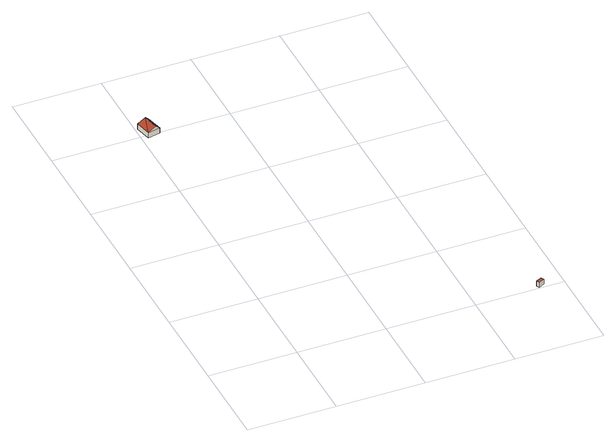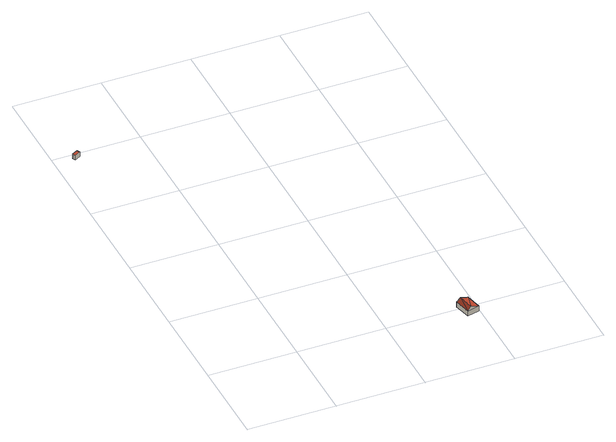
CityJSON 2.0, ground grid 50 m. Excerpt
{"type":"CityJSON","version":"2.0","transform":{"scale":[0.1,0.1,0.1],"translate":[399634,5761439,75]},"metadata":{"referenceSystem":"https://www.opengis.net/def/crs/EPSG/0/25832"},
"CityObjects":{
"building1":{"type":"Building","attributes":{"Gemeindeschluessel":"05515000","Geometrietyp2DReferenz":"3000","function":"31001_1000","roofType":"3100","measuredHeight":5.33},"address":[{"country":"Germany","locality":"Münster","thoroughfareNumber":"36","thoroughfareName":"Beerwiede"}],"geometry":[{"type":"Solid","lod":"2","boundaries":[[[[0,1,2,3]],[[4,5,1,0]],[[6,7,5,4]],[[3,2,7,6]],[[0,8,4]],[[6,9,3]],[[3,9,8]],[[8,0,3]],[[9,6,4]],[[4,8,9]],[[1,5,7,2]]]],"semantics":{"surfaces":[{"type":"WallSurface"},{"type":"RoofSurface"},{"type":"GroundSurface"}],"values":[[0,0,0,0,0,0,1,1,1,1,2]]}}]},
"building2":{"type":"Building","attributes":{"Gemeindeschluessel":"05515000","Geometrietyp2DReferenz":"3000","function":"31001_1310","roofType":"1000","measuredHeight":3.04},"geometry":[{"type":"Solid","lod":"2","boundaries":[[[[10,11,12,13]],[[14,15,11,10]],[[16,17,15,14]],[[13,12,17,16]],[[14,10,13,16]],[[11,15,17,12]]]],"semantics":{"surfaces":[{"type":"WallSurface"},{"type":"RoofSurface"},{"type":"GroundSurface"}],"values":[[0,0,0,0,1,2]]}}]}
},
"vertices":[
[8,2061,41],[8,2061,9],[28,1968,9],[28,1968,41],[78,2077,41],[78,2077,9],[99,1984,41],[99,1984,9],[57,2072,62],[77,1979,62],
[1362,9,32],[1362,9,2],[1393,25,2],[1393,25,32],[1353,27,32],[1353,27,2],[1384,43,32],[1384,43,2]
]}
